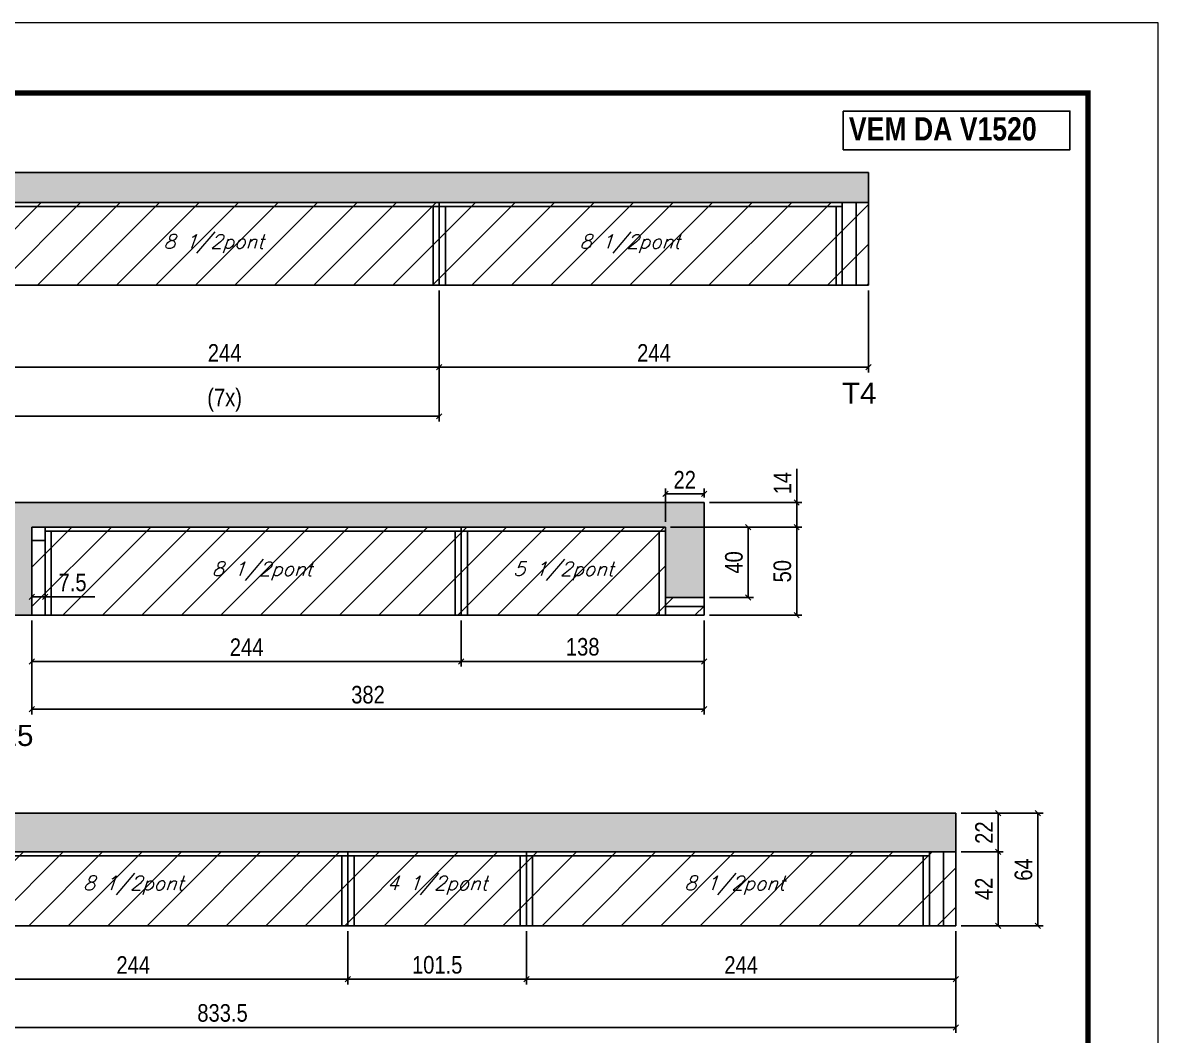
# Model space of a CAD drawing. Extents: x 3309 to 10008, y -2522 to 14608.
# Drawn here: x 5747 to 6393, y 9438 to 10014 of the extents above; entities that cross this region are included whole.
import ezdxf

# ---------------------------------------------------------------- set-up
doc = ezdxf.new("R2010")
doc.units = 0
doc.linetypes.add('DASHED', pattern=[0.75, 0.5, -0.25])
for name, color, linetype in [('5', 5, 'Continuous'), ('COTA', 241, 'Continuous'), ('NOMENCLATURA', 7, 'Continuous'), ('Painéis', 200, 'Continuous'), ('SARR_2.2x10', 60, 'Continuous'), ('SARR_2.2x7', 40, 'Continuous'), ('SARR_3.5x7', 81, 'Continuous'), ('texto', 7, 'Continuous')]:
    doc.layers.add(name, color=color, linetype=linetype)
for name, color, linetype, lineweight in [('Folhas', 255, 'Continuous', 9), ('Hachura', 251, 'Continuous', 9), ('SARRAFO DE PRESSAO', 251, 'DASHED', 9)]:
    doc.layers.add(name, color=color, linetype=linetype, lineweight=lineweight)
doc.styles.add('COTA TECNICA', font='techl___.ttf', dxfattribs={"height": 10})
doc.styles.add('Romans', font='romans.shx')
doc.styles.get("Standard").update_dxf_attribs({"font": 'arial.ttf'})
doc.styles.add('TECNICA', font='techb___.ttf', dxfattribs={"height": 10})
doc.dimstyles.new('PAINEL', dxfattribs={"dimtxt": 10, "dimasz": 3, "dimexe": 3, "dimexo": 3, "dimgap": 3, "dimtad": 1, "dimdec": 1, "dimzin": 12, "dimdsep": 46, "dimtxsty": 'COTA TECNICA', "dimblk1": 'OBLIQUE', "dimblk2": 'OBLIQUE', "dimsah": 1, "dimcen": 0.9, "dimclrd": 4, "dimclre": 4, "dimclrt": 240, "dimadec": 1, "dimazin": 3, "dimtfac": 1, "dimtdec": 1, "dimtmove": 0, "dimatfit": 3, "dimfxl": 1, "dimtolj": 1, "dimtzin": 12, "dimarcsym": 0})

# ---------------------------------------------------------------- blocks, each defined once
blk = doc.blocks.new('9999999999')
at = {"layer": 'Folhas'}
blk.add_lwpolyline([(98138.98, 34190.21), (99623.98, 34190.21), (99623.98, 35240.21), (98138.98, 35240.21)], close=True, dxfattribs=at)
at = {"layer": 'Folhas', "color": 30, "const_width": 3}
blk.add_lwpolyline([(98213.98, 34230.21), (99583.98, 34230.21), (99583.98, 35200.21), (98213.98, 35200.21)], close=True, dxfattribs=at)
blk = doc.blocks.new('_Oblique')
at = {"color": 0, "linetype": 'ByBlock', "lineweight": -2}
blk.add_line((-0.5, -0.5), (0.5, 0.5), dxfattribs=at)
blk = doc.blocks.new('*D3009')
at = {"layer": 'COTA', "color": 4, "linetype": 'ByBlock', "lineweight": -2, "transparency": 16777216}
for p, q in [((5984.23, 9861.31), (5984.23, 9814.76)), ((6228.23, 9861.31), (6228.23, 9814.76)), ((5984.23, 9817.76), (6228.23, 9817.76))]:
    blk.add_line(p, q, dxfattribs=at)
at = {"layer": 'Defpoints', "color": 0, "linetype": 'ByBlock', "transparency": 16777216}
for p in [(5984.23, 9864.31), (6228.23, 9864.31), (6228.23, 9817.76)]:
    blk.add_point(p, dxfattribs=at)
at = {"layer": 'COTA', "color": 4, "linetype": 'ByBlock', "lineweight": -2, "transparency": 16777216, "xscale": 3, "yscale": 3, "zscale": 3, "rotation": 180}
blk.add_blockref('_Oblique', (5984.23, 9817.76), dxfattribs=at)
at = {"layer": 'COTA', "color": 4, "linetype": 'ByBlock', "lineweight": -2, "transparency": 16777216, "xscale": 3, "yscale": 3, "zscale": 3}
blk.add_blockref('_Oblique', (6228.23, 9817.76), dxfattribs=at)
at = {"layer": 'COTA', "color": 240, "linetype": 'ByBlock', "transparency": 16777216, "insert": (6106.23, 9825.84), "char_height": 10, "attachment_point": 5, "style": 'COTA TECNICA'}
blk.add_mtext('\\A1;244', dxfattribs=at)
blk = doc.blocks.new('*D3010')
at = {"layer": 'COTA', "color": 4, "lineweight": -2, "transparency": 16777216}
for p, q in [((5740.23, 9861.31), (5740.23, 9814.76)), ((5984.23, 9861.31), (5984.23, 9814.76)), ((5984.23, 9817.76), (5740.23, 9817.76))]:
    blk.add_line(p, q, dxfattribs=at)
at = {"layer": 'Defpoints', "color": 0, "transparency": 16777216}
for p in [(5740.23, 9864.31, 0), (5984.23, 9864.31, 0), (5740.23, 9817.76)]:
    blk.add_point(p, dxfattribs=at)
at = {"layer": 'COTA', "color": 4, "lineweight": -2, "transparency": 16777216, "xscale": 3, "yscale": 3, "zscale": 3, "rotation": 180}
blk.add_blockref('_Oblique', (5740.23, 9817.76), dxfattribs=at)
at = {"layer": 'COTA', "color": 4, "lineweight": -2, "transparency": 16777216, "xscale": 3, "yscale": 3, "zscale": 3}
blk.add_blockref('_Oblique', (5984.23, 9817.76), dxfattribs=at)
at = {"layer": 'COTA', "color": 240, "transparency": 16777216, "insert": (5862.23, 9825.84), "char_height": 10, "attachment_point": 5, "style": 'COTA TECNICA'}
blk.add_mtext('\\A1;244', dxfattribs=at)
blk = doc.blocks.new('*D3014')
at = {"layer": 'COTA', "color": 4, "lineweight": -2, "transparency": 16777216}
for p, q in [((5740.23, 9861.31), (5740.23, 9786.79)), ((5984.23, 9861.31), (5984.23, 9786.79)), ((5984.23, 9789.79), (5740.23, 9789.79))]:
    blk.add_line(p, q, dxfattribs=at)
at = {"layer": 'Defpoints', "color": 0, "transparency": 16777216}
for p in [(5740.23, 9864.31, 0), (5984.23, 9864.31, 0), (5740.23, 9789.79)]:
    blk.add_point(p, dxfattribs=at)
at = {"layer": 'COTA', "color": 4, "lineweight": -2, "transparency": 16777216, "xscale": 3, "yscale": 3, "zscale": 3, "rotation": 180}
blk.add_blockref('_Oblique', (5740.23, 9789.79), dxfattribs=at)
at = {"layer": 'COTA', "color": 4, "lineweight": -2, "transparency": 16777216, "xscale": 3, "yscale": 3, "zscale": 3}
blk.add_blockref('_Oblique', (5984.23, 9789.79), dxfattribs=at)
at = {"layer": 'COTA', "color": 240, "transparency": 16777216, "insert": (5862.23, 9799.01), "char_height": 10, "attachment_point": 5, "style": 'COTA TECNICA'}
blk.add_mtext('\\A1;(7x)', dxfattribs=at)
blk = doc.blocks.new('*D3025')
at = {"layer": 'COTA', "color": 4, "lineweight": -2, "transparency": 16777216}
for p, q in [((5752.73, 9673.74), (5752.73, 9620.25)), ((6134.73, 9673.74), (6134.73, 9620.25)), ((5752.73, 9623.25), (6134.73, 9623.25))]:
    blk.add_line(p, q, dxfattribs=at)
at = {"layer": 'Defpoints', "color": 0, "transparency": 16777216}
for p in [(5752.73, 9676.74), (6134.73, 9676.74), (6134.73, 9623.25)]:
    blk.add_point(p, dxfattribs=at)
at = {"layer": 'COTA', "color": 4, "lineweight": -2, "transparency": 16777216, "xscale": 3, "yscale": 3, "zscale": 3, "rotation": 180}
blk.add_blockref('_Oblique', (5752.73, 9623.25), dxfattribs=at)
at = {"layer": 'COTA', "color": 4, "lineweight": -2, "transparency": 16777216, "xscale": 3, "yscale": 3, "zscale": 3}
blk.add_blockref('_Oblique', (6134.73, 9623.25), dxfattribs=at)
at = {"layer": 'COTA', "color": 240, "transparency": 16777216, "insert": (5943.73, 9631.49), "char_height": 10, "attachment_point": 5, "style": 'COTA TECNICA'}
blk.add_mtext('\\A1;382', dxfattribs=at)
blk = doc.blocks.new('*D3026')
at = {"layer": 'COTA', "color": 4, "lineweight": -2, "transparency": 16777216}
for p, q in [((5996.73, 9673.74), (5996.73, 9647.48)), ((6134.73, 9673.74), (6134.73, 9647.48)), ((6134.73, 9650.48), (5996.73, 9650.48))]:
    blk.add_line(p, q, dxfattribs=at)
at = {"layer": 'Defpoints', "color": 0, "transparency": 16777216}
for p in [(5996.73, 9676.74), (6134.73, 9676.74), (5996.73, 9650.48)]:
    blk.add_point(p, dxfattribs=at)
at = {"layer": 'COTA', "color": 4, "lineweight": -2, "transparency": 16777216, "xscale": 3, "yscale": 3, "zscale": 3, "rotation": 180}
blk.add_blockref('_Oblique', (5996.73, 9650.48), dxfattribs=at)
at = {"layer": 'COTA', "color": 4, "lineweight": -2, "transparency": 16777216, "xscale": 3, "yscale": 3, "zscale": 3}
blk.add_blockref('_Oblique', (6134.73, 9650.48), dxfattribs=at)
at = {"layer": 'COTA', "color": 240, "transparency": 16777216, "insert": (6065.73, 9658.72), "char_height": 10, "attachment_point": 5, "style": 'COTA TECNICA'}
blk.add_mtext('\\A1;138', dxfattribs=at)
blk = doc.blocks.new('*D3027')
at = {"layer": 'COTA', "color": 4, "lineweight": -2, "transparency": 16777216}
for p, q in [((5752.73, 9673.74), (5752.73, 9647.48)), ((5996.73, 9673.74), (5996.73, 9647.48)), ((5996.73, 9650.48), (5752.73, 9650.48))]:
    blk.add_line(p, q, dxfattribs=at)
at = {"layer": 'Defpoints', "color": 0, "transparency": 16777216}
for p in [(5752.73, 9676.74), (5996.73, 9676.74), (5752.73, 9650.48)]:
    blk.add_point(p, dxfattribs=at)
at = {"layer": 'COTA', "color": 4, "lineweight": -2, "transparency": 16777216, "xscale": 3, "yscale": 3, "zscale": 3, "rotation": 180}
blk.add_blockref('_Oblique', (5752.73, 9650.48), dxfattribs=at)
at = {"layer": 'COTA', "color": 4, "lineweight": -2, "transparency": 16777216, "xscale": 3, "yscale": 3, "zscale": 3}
blk.add_blockref('_Oblique', (5996.73, 9650.48), dxfattribs=at)
at = {"layer": 'COTA', "color": 240, "transparency": 16777216, "insert": (5874.73, 9658.56), "char_height": 10, "attachment_point": 5, "style": 'COTA TECNICA'}
blk.add_mtext('\\A1;244', dxfattribs=at)
blk = doc.blocks.new('*D3028')
at = {"layer": 'COTA', "color": 4, "lineweight": -2, "transparency": 16777216}
for p, q in [((5752.73, 9679.74), (5752.73, 9690.21)), ((5760.23, 9679.74), (5760.23, 9690.21)), ((5752.73, 9687.21), (5760.23, 9687.21)), ((5760.23, 9687.21), (5788.38, 9687.21))]:
    blk.add_line(p, q, dxfattribs=at)
at = {"layer": 'Defpoints', "color": 0, "transparency": 16777216}
for p in [(5760.23, 9687.21), (5752.73, 9676.74, 0), (5760.23, 9676.74, 0)]:
    blk.add_point(p, dxfattribs=at)
at = {"layer": 'COTA', "color": 4, "lineweight": -2, "transparency": 16777216, "xscale": 3, "yscale": 3, "zscale": 3, "rotation": 180}
blk.add_blockref('_Oblique', (5752.73, 9687.21), dxfattribs=at)
at = {"layer": 'COTA', "color": 4, "lineweight": -2, "transparency": 16777216, "xscale": 3, "yscale": 3, "zscale": 3}
blk.add_blockref('_Oblique', (5760.23, 9687.21), dxfattribs=at)
at = {"layer": 'COTA', "color": 240, "transparency": 16777216, "insert": (5775.8, 9695.32), "char_height": 10, "attachment_point": 5, "style": 'COTA TECNICA'}
blk.add_mtext('\\A1;7.5', dxfattribs=at)
blk = doc.blocks.new('*D3029')
at = {"layer": 'COTA', "color": 4, "lineweight": -2, "transparency": 16777216}
for p, q in [((6115.73, 9726.74), (6162.82, 9726.74)), ((6159.82, 9686.74), (6159.82, 9726.74)), ((6137.73, 9686.74), (6162.82, 9686.74))]:
    blk.add_line(p, q, dxfattribs=at)
at = {"layer": 'Defpoints', "color": 0, "transparency": 16777216}
for p in [(6112.73, 9726.74, 0), (6159.82, 9726.74), (6134.73, 9686.74, 0)]:
    blk.add_point(p, dxfattribs=at)
at = {"layer": 'COTA', "color": 4, "lineweight": -2, "transparency": 16777216, "xscale": 3, "yscale": 3, "zscale": 3}
for p, rotation in [((6159.82, 9726.74), 90), ((6159.82, 9686.74), 270)]:
    blk.add_blockref('_Oblique', p, dxfattribs=dict(at, rotation=rotation))
at = {"layer": 'COTA', "color": 240, "transparency": 16777216, "insert": (6151.72, 9706.74), "char_height": 10, "attachment_point": 5, "rotation": 90, "style": 'COTA TECNICA'}
blk.add_mtext('\\A1;40', dxfattribs=at)
blk = doc.blocks.new('*D3030')
at = {"layer": 'COTA', "color": 4, "lineweight": -2, "transparency": 16777216}
for p, q in [((6112.73, 9729.74), (6112.73, 9748.75)), ((6112.73, 9745.75), (6134.73, 9745.75)), ((6134.73, 9743.74), (6134.73, 9748.75))]:
    blk.add_line(p, q, dxfattribs=at)
at = {"layer": 'Defpoints', "color": 0, "transparency": 16777216}
for p in [(6134.73, 9745.75), (6134.73, 9740.74, 0), (6112.73, 9726.74, 0)]:
    blk.add_point(p, dxfattribs=at)
at = {"layer": 'COTA', "color": 4, "lineweight": -2, "transparency": 16777216, "xscale": 3, "yscale": 3, "zscale": 3, "rotation": 180}
blk.add_blockref('_Oblique', (6112.73, 9745.75), dxfattribs=at)
at = {"layer": 'COTA', "color": 4, "lineweight": -2, "transparency": 16777216, "xscale": 3, "yscale": 3, "zscale": 3}
blk.add_blockref('_Oblique', (6134.73, 9745.75), dxfattribs=at)
at = {"layer": 'COTA', "color": 240, "transparency": 16777216, "insert": (6123.73, 9753.75), "char_height": 10, "attachment_point": 5, "style": 'COTA TECNICA'}
blk.add_mtext('\\A1;22', dxfattribs=at)
blk = doc.blocks.new('*D3040')
at = {"layer": 'COTA', "color": 4, "lineweight": -2, "transparency": 16777216}
for p, q in [((5444.29, 9497.15), (5444.29, 9439.34)), ((6277.79, 9497.15), (6277.79, 9439.34)), ((5444.29, 9442.34), (6277.79, 9442.34))]:
    blk.add_line(p, q, dxfattribs=at)
at = {"layer": 'Defpoints', "color": 0, "transparency": 16777216}
for p in [(5444.29, 9500.15), (6277.79, 9500.15), (6277.79, 9442.34)]:
    blk.add_point(p, dxfattribs=at)
at = {"layer": 'COTA', "color": 4, "lineweight": -2, "transparency": 16777216, "xscale": 3, "yscale": 3, "zscale": 3, "rotation": 180}
blk.add_blockref('_Oblique', (5444.29, 9442.34), dxfattribs=at)
at = {"layer": 'COTA', "color": 4, "lineweight": -2, "transparency": 16777216, "xscale": 3, "yscale": 3, "zscale": 3}
blk.add_blockref('_Oblique', (6277.79, 9442.34), dxfattribs=at)
at = {"layer": 'COTA', "color": 240, "transparency": 16777216, "insert": (5861.04, 9450.58), "char_height": 10, "attachment_point": 5, "style": 'COTA TECNICA'}
blk.add_mtext('\\A1;833.5', dxfattribs=at)
blk = doc.blocks.new('*D3042')
at = {"layer": 'COTA', "color": 4, "lineweight": -2, "transparency": 16777216}
for p, q in [((5688.29, 9497.15), (5688.29, 9466.82)), ((5932.29, 9497.15), (5932.29, 9466.82)), ((5688.29, 9469.82), (5932.29, 9469.82))]:
    blk.add_line(p, q, dxfattribs=at)
at = {"layer": 'Defpoints', "color": 0, "transparency": 16777216}
for p in [(5688.29, 9500.15), (5932.29, 9500.15), (5932.29, 9469.82)]:
    blk.add_point(p, dxfattribs=at)
at = {"layer": 'COTA', "color": 4, "lineweight": -2, "transparency": 16777216, "xscale": 3, "yscale": 3, "zscale": 3, "rotation": 180}
blk.add_blockref('_Oblique', (5688.29, 9469.82), dxfattribs=at)
at = {"layer": 'COTA', "color": 4, "lineweight": -2, "transparency": 16777216, "xscale": 3, "yscale": 3, "zscale": 3}
blk.add_blockref('_Oblique', (5932.29, 9469.82), dxfattribs=at)
at = {"layer": 'COTA', "color": 240, "transparency": 16777216, "insert": (5810.29, 9477.89), "char_height": 10, "attachment_point": 5, "style": 'COTA TECNICA'}
blk.add_mtext('\\A1;244', dxfattribs=at)
blk = doc.blocks.new('*D3043')
at = {"layer": 'COTA', "color": 4, "lineweight": -2, "transparency": 16777216}
for p, q in [((5932.29, 9497.15), (5932.29, 9466.82)), ((6033.79, 9497.15), (6033.79, 9466.82)), ((5932.29, 9469.82), (6033.79, 9469.82))]:
    blk.add_line(p, q, dxfattribs=at)
at = {"layer": 'Defpoints', "color": 0, "transparency": 16777216}
for p in [(5932.29, 9500.15, 0), (6033.79, 9500.15, 0), (6033.79, 9469.82)]:
    blk.add_point(p, dxfattribs=at)
at = {"layer": 'COTA', "color": 4, "lineweight": -2, "transparency": 16777216, "xscale": 3, "yscale": 3, "zscale": 3, "rotation": 180}
blk.add_blockref('_Oblique', (5932.29, 9469.82), dxfattribs=at)
at = {"layer": 'COTA', "color": 4, "lineweight": -2, "transparency": 16777216, "xscale": 3, "yscale": 3, "zscale": 3}
blk.add_blockref('_Oblique', (6033.79, 9469.82), dxfattribs=at)
at = {"layer": 'COTA', "color": 240, "transparency": 16777216, "insert": (5983.04, 9477.93), "char_height": 10, "attachment_point": 5, "style": 'COTA TECNICA'}
blk.add_mtext('\\A1;101.5', dxfattribs=at)
blk = doc.blocks.new('*D3044')
at = {"layer": 'COTA', "color": 4, "lineweight": -2, "transparency": 16777216}
for p, q in [((6033.79, 9497.15), (6033.79, 9466.82)), ((6277.79, 9497.15), (6277.79, 9466.82)), ((6033.79, 9469.82), (6277.79, 9469.82))]:
    blk.add_line(p, q, dxfattribs=at)
at = {"layer": 'Defpoints', "color": 0, "transparency": 16777216}
for p in [(6033.79, 9500.15, 0), (6277.79, 9500.15, 0), (6277.79, 9469.82)]:
    blk.add_point(p, dxfattribs=at)
at = {"layer": 'COTA', "color": 4, "lineweight": -2, "transparency": 16777216, "xscale": 3, "yscale": 3, "zscale": 3, "rotation": 180}
blk.add_blockref('_Oblique', (6033.79, 9469.82), dxfattribs=at)
at = {"layer": 'COTA', "color": 4, "lineweight": -2, "transparency": 16777216, "xscale": 3, "yscale": 3, "zscale": 3}
blk.add_blockref('_Oblique', (6277.79, 9469.82), dxfattribs=at)
at = {"layer": 'COTA', "color": 240, "transparency": 16777216, "insert": (6155.79, 9477.89), "char_height": 10, "attachment_point": 5, "style": 'COTA TECNICA'}
blk.add_mtext('\\A1;244', dxfattribs=at)
blk = doc.blocks.new('*D3056')
at = {"layer": 'COTA', "color": 4, "lineweight": -2, "transparency": 16777216}
for p, q in [((6187.35, 9740.74), (6187.35, 9759.85)), ((6137.73, 9740.74), (6190.35, 9740.74)), ((6187.35, 9726.74), (6187.35, 9740.74)), ((6115.73, 9726.74), (6190.35, 9726.74))]:
    blk.add_line(p, q, dxfattribs=at)
at = {"layer": 'Defpoints', "color": 0, "transparency": 16777216}
for p in [(6134.73, 9740.74, 0), (6187.35, 9740.74), (6112.73, 9726.74, 0)]:
    blk.add_point(p, dxfattribs=at)
at = {"layer": 'COTA', "color": 4, "lineweight": -2, "transparency": 16777216, "xscale": 3, "yscale": 3, "zscale": 3}
for p, rotation in [((6187.35, 9740.74), 90), ((6187.35, 9726.74), 270)]:
    blk.add_blockref('_Oblique', p, dxfattribs=dict(at, rotation=rotation))
at = {"layer": 'COTA', "color": 240, "transparency": 16777216, "insert": (6179.28, 9751.8), "char_height": 10, "attachment_point": 5, "rotation": 90, "style": 'COTA TECNICA'}
blk.add_mtext('\\A1;14', dxfattribs=at)
blk = doc.blocks.new('*D3057')
at = {"layer": 'COTA', "color": 4, "lineweight": -2, "transparency": 16777216}
for p, q in [((6115.73, 9726.74), (6190.35, 9726.74)), ((6187.35, 9676.74), (6187.35, 9726.74)), ((6137.73, 9676.74), (6190.35, 9676.74))]:
    blk.add_line(p, q, dxfattribs=at)
at = {"layer": 'Defpoints', "color": 0, "transparency": 16777216}
for p in [(6112.73, 9726.74, 0), (6187.35, 9726.74), (6134.73, 9676.74, 0)]:
    blk.add_point(p, dxfattribs=at)
at = {"layer": 'COTA', "color": 4, "lineweight": -2, "transparency": 16777216, "xscale": 3, "yscale": 3, "zscale": 3}
for p, rotation in [((6187.35, 9726.74), 90), ((6187.35, 9676.74), 270)]:
    blk.add_blockref('_Oblique', p, dxfattribs=dict(at, rotation=rotation))
at = {"layer": 'COTA', "color": 240, "transparency": 16777216, "insert": (6179.24, 9701.74), "char_height": 10, "attachment_point": 5, "rotation": 90, "style": 'COTA TECNICA'}
blk.add_mtext('\\A1;50', dxfattribs=at)
blk = doc.blocks.new('*D3058')
at = {"layer": 'COTA', "color": 4, "lineweight": -2, "transparency": 16777216}
for p, q in [((6280.79, 9542.15), (6304.8, 9542.15)), ((6301.8, 9542.15), (6301.8, 9500.15)), ((6280.79, 9500.15), (6304.8, 9500.15))]:
    blk.add_line(p, q, dxfattribs=at)
at = {"layer": 'Defpoints', "color": 0, "transparency": 16777216}
for p in [(6277.79, 9542.15, 0), (6277.79, 9500.15, 0), (6301.8, 9500.15)]:
    blk.add_point(p, dxfattribs=at)
at = {"layer": 'COTA', "color": 4, "lineweight": -2, "transparency": 16777216, "xscale": 3, "yscale": 3, "zscale": 3}
for p, rotation in [((6301.8, 9542.15), 90), ((6301.8, 9500.15), 270)]:
    blk.add_blockref('_Oblique', p, dxfattribs=dict(at, rotation=rotation))
at = {"layer": 'COTA', "color": 240, "transparency": 16777216, "insert": (6293.73, 9521.15), "char_height": 10, "attachment_point": 5, "rotation": 90, "style": 'COTA TECNICA'}
blk.add_mtext('\\A1;42', dxfattribs=at)
blk = doc.blocks.new('*D3059')
at = {"layer": 'COTA', "color": 4, "lineweight": -2, "transparency": 16777216}
for p, q in [((6280.79, 9564.15), (6304.8, 9564.15)), ((6301.8, 9542.15), (6301.8, 9564.15)), ((6280.79, 9542.15), (6304.8, 9542.15))]:
    blk.add_line(p, q, dxfattribs=at)
at = {"layer": 'Defpoints', "color": 0, "transparency": 16777216}
for p in [(6277.79, 9564.15, 0), (6301.8, 9564.15), (6277.79, 9542.15, 0)]:
    blk.add_point(p, dxfattribs=at)
at = {"layer": 'COTA', "color": 4, "lineweight": -2, "transparency": 16777216, "xscale": 3, "yscale": 3, "zscale": 3}
for p, rotation in [((6301.8, 9564.15), 90), ((6301.8, 9542.15), 270)]:
    blk.add_blockref('_Oblique', p, dxfattribs=dict(at, rotation=rotation))
at = {"layer": 'COTA', "color": 240, "transparency": 16777216, "insert": (6293.8, 9553.15), "char_height": 10, "attachment_point": 5, "rotation": 90, "style": 'COTA TECNICA'}
blk.add_mtext('\\A1;22', dxfattribs=at)
blk = doc.blocks.new('*D3060')
at = {"layer": 'COTA', "color": 4, "lineweight": -2, "transparency": 16777216}
for p, q in [((6280.79, 9564.15), (6327.38, 9564.15)), ((6324.38, 9500.15), (6324.38, 9564.15)), ((6280.79, 9500.15), (6327.38, 9500.15))]:
    blk.add_line(p, q, dxfattribs=at)
at = {"layer": 'Defpoints', "color": 0, "transparency": 16777216}
for p in [(6277.79, 9564.15, 0), (6324.38, 9564.15), (6277.79, 9500.15, 0)]:
    blk.add_point(p, dxfattribs=at)
at = {"layer": 'COTA', "color": 4, "lineweight": -2, "transparency": 16777216, "xscale": 3, "yscale": 3, "zscale": 3}
for p, rotation in [((6324.38, 9564.15), 90), ((6324.38, 9500.15), 270)]:
    blk.add_blockref('_Oblique', p, dxfattribs=dict(at, rotation=rotation))
at = {"layer": 'COTA', "color": 240, "transparency": 16777216, "insert": (6316.28, 9532.15), "char_height": 10, "attachment_point": 5, "rotation": 90, "style": 'COTA TECNICA'}
blk.add_mtext('\\A1;64', dxfattribs=at)

msp = doc.modelspace()

# ---------------------------------------------------------------- hatches: boundary and pattern name
at = {"layer": 'COTA'}
h = msp.add_hatch(dxfattribs=at)
h.set_pattern_fill('AR-CONC', color=256, scale=0.03)
h.set_pattern_definition([(50, (1713.116, 375.9985), (5.46554, -0.4781726), [0.5715, -6.2865]), (355, (1713.116, 375.9985), (-1.0573026, 5.7317054), [0.4572, -5.0292175]), (100.451445, (1713.5714, 375.9586), (4.4082374, 5.2535326), [0.4857003, -5.3427073]), (46.1842, (1713.116, 377.5225), (8.1323712, -1.26127), [0.85725, -9.42975]), (96.63556, (1713.794, 377.417), (7.122124, 7.422784), [0.728551, -8.014068]), (351.18415, (1713.116, 377.5225), (7.122124, 7.422784), [0.685799, -7.543792]), (21, (1713.878, 377.1415), (4.5484317, -3.067956), [0.5715, -6.2865]), (326, (1713.878, 377.1415), (1.8540609, 5.525639), [0.4572, -5.0292]), (71.451445, (1714.257, 376.886), (6.4024926, 2.457683), [0.4857003, -5.342698]), (37.5, (1713.116, 375.9985), (0.0926581, 2.53665117), [0, -4.96824, 0, -5.1054, 0, -5.04825]), (7.5, (1713.116, 375.9985), (2.0045899, 3.00541724), [0, -2.91084, 0, -4.85394, 0, -1.92405]), (327.5, (1711.4167, 375.9985), (4.06771786, -0.17186232), [0, -1.905, 0, -5.9436, 0, -7.8867]), (317.5, (1710.6547, 375.9985), (4.4438754, 0.7627947), [0, -2.4765, 0, -3.94716, 0, -5.6007])])
h.paths.add_polyline_path([(6228.23, 9911.31), (6228.23, 9928.31), (5453.73, 9928.31), (5453.73, 9911.31)])
h = msp.add_hatch(dxfattribs=at)
h.set_pattern_fill('AR-CONC', color=256, scale=0.03)
h.set_pattern_definition([(50, (0, -1.1406), (5.46554, -0.4781726), [0.5715, -6.2865]), (355, (0, -1.1406), (-1.0573026, 5.7317054), [0.4572, -5.0292175]), (100.451445, (0.4555, -1.1805), (4.4082374, 5.2535326), [0.4857003, -5.3427073]), (46.1842, (0, 0.3834), (8.1323712, -1.26127), [0.85725, -9.42975]), (96.63556, (0.678, 0.278), (7.122124, 7.422784), [0.7285507, -8.014068]), (351.18415, (0, 0.383), (7.122124, 7.422784), [0.685799, -7.543792]), (21, (0.762, 0.0024), (4.5484317, -3.067956), [0.5715, -6.2865]), (326, (0.762, 0.0024), (1.8540609, 5.525639), [0.4572, -5.0292]), (71.451445, (1.141, -0.2533), (6.4024926, 2.457683), [0.4857003, -5.342698]), (37.5, (0, -1.1406), (0.0926581, 2.53665117), [0, -4.96824, 0, -5.1054, 0, -5.04825]), (7.5, (0, -1.1406), (2.0045899, 3.00541724), [0, -2.91084, 0, -4.85394, 0, -1.92405]), (327.5, (-1.6993, -1.1406), (4.06771786, -0.17186232), [0, -1.905, 0, -5.9436, 0, -7.8867]), (317.5, (-2.4613, -1.1406), (4.4438754, 0.7627947), [0, -2.4765, 0, -3.94716, 0, -5.6007])])
h.paths.add_polyline_path([(5722.73, 9676.74), (5752.73, 9676.74), (5752.73, 9726.74), (6112.73, 9726.74), (6112.73, 9686.74), (6134.73, 9686.74), (6134.73, 9740.74), (5453.73, 9740.74), (5453.73, 9726.74), (5722.73, 9726.74)])
h = msp.add_hatch(dxfattribs=at)
h.set_pattern_fill('AR-CONC', color=256, scale=0.03)
h.set_pattern_definition([(50, (-17.09, -12.269), (5.46554, -0.4781726), [0.5715, -6.2865]), (355, (-17.09, -12.269), (-1.0573026, 5.7317054), [0.4572, -5.0292175]), (100.451445, (-16.6347, -12.309), (4.4082374, 5.2535326), [0.4857003, -5.3427073]), (46.1842, (-17.09, -10.745), (8.1323712, -1.26127), [0.85725, -9.42975]), (96.63556, (-16.4125, -10.85), (7.122124, 7.422784), [0.7285507, -8.014068]), (351.18415, (-17.09, -10.745), (7.122124, 7.422784), [0.685799, -7.543792]), (21, (-16.328, -11.126), (4.5484317, -3.067956), [0.5715, -6.2865]), (326, (-16.328, -11.126), (1.8540609, 5.525639), [0.4572, -5.0292]), (71.451445, (-15.949, -11.3816), (6.4024926, 2.457683), [0.4857003, -5.342698]), (37.5, (-17.0902, -12.269), (0.0926581, 2.53665117), [0, -4.96824, 0, -5.1054, 0, -5.04825]), (7.5, (-17.0902, -12.269), (2.0045899, 3.00541724), [0, -2.91084, 0, -4.85394, 0, -1.92405]), (327.5, (-18.7894, -12.269), (4.06771786, -0.17186232), [0, -1.905, 0, -5.9436, 0, -7.8867]), (317.5, (-19.5514, -12.269), (4.4438754, 0.7627947), [0, -2.4765, 0, -3.94716, 0, -5.6007])])
h.paths.add_polyline_path([(5471.29, 9542.15), (6277.79, 9542.15), (6277.79, 9564.15), (5444.29, 9564.15), (5444.29, 9510.15), (5471.29, 9510.15)])
at = {"layer": 'Hachura', "linetype": 'ByBlock'}
h = msp.add_hatch(dxfattribs=at)
h.set_pattern_fill('ANSI31', color=256, scale=5)
h.paths.add_polyline_path([(5453.73, 9911.31), (5453.73, 9864.31), (5697.73, 9864.31), (5697.73, 9911.31)])
h.paths.add_polyline_path([(5697.73, 9911.31), (5697.73, 9864.31), (5740.23, 9864.31), (5740.23, 9911.31)])
h.paths.add_polyline_path([(5740.23, 9911.31), (5740.23, 9864.31), (5984.23, 9864.31), (5984.23, 9911.31)])
h.paths.add_polyline_path([(5984.23, 9911.31), (5984.23, 9864.31), (6228.23, 9864.31), (6228.23, 9911.31)])
h.paths.add_polyline_path([(5996.73, 9726.74), (5996.73, 9676.74), (6134.73, 9676.74), (6134.73, 9686.74), (6112.73, 9686.74), (6112.73, 9726.74)])
h.paths.add_polyline_path([(5752.73, 9726.74), (5752.73, 9676.74), (5996.73, 9676.74), (5996.73, 9726.74)])
h.paths.add_polyline_path([(5575.73, 9726.74), (5575.73, 9676.74), (5722.73, 9676.74), (5722.73, 9726.74)])
h.paths.add_polyline_path([(5453.73, 9726.74), (5453.73, 9676.74), (5575.73, 9676.74), (5575.73, 9726.74)])
h.paths.add_polyline_path([(5306.47, 9500.15), (5306.47, 9546.15), (5062.47, 9546.15), (5062.47, 9500.15)])
h.paths.add_polyline_path([(5403.97, 9546.15), (5306.47, 9546.15), (5306.47, 9500.15), (5403.97, 9500.15)])
h.paths.add_polyline_path([(5471.29, 9542.15), (5471.29, 9510.15), (5444.29, 9510.15), (5444.29, 9500.15), (5688.29, 9500.15), (5688.29, 9542.15)])
h.paths.add_polyline_path([(5688.29, 9542.15), (5688.29, 9500.15), (5932.29, 9500.15), (5932.29, 9542.15)])
h.paths.add_polyline_path([(5932.29, 9542.15), (5932.29, 9500.15), (6033.79, 9500.15), (6033.79, 9542.15)])
h.paths.add_polyline_path([(6277.79, 9500.15), (6277.79, 9542.15), (6033.79, 9542.15), (6033.79, 9500.15)])
h.paths.add_polyline_path([(5306.47, 9302.23), (5306.47, 9344.23), (5101.47, 9344.23), (5101.47, 9317.23), (5062.47, 9317.23), (5062.47, 9302.23)])
h.paths.add_polyline_path([(5340.47, 9344.23), (5306.47, 9344.23), (5306.47, 9302.23), (5340.47, 9302.23)])

# ---------------------------------------------------------------- linework, layer by layer
at = {"layer": 'COTA'}
for p, q in [((6228.23, 9928.31), (5453.73, 9928.31)), ((6228.23, 9911.31), (6228.23, 9928.31)), ((5453.73, 9740.74, 0), (6134.73, 9740.74, 0)), ((6134.73, 9686.74, 0), (6134.73, 9740.74, 0)), ((5722.73, 9676.74, 0), (5752.73, 9676.74, 0)), ((5444.29, 9564.15, 0), (6277.79, 9564.15, 0)), ((6277.79, 9542.15, 0), (6277.79, 9564.15, 0))]:
    msp.add_line(p, q, dxfattribs=at)
at = {"layer": 'NOMENCLATURA'}
msp.add_lwpolyline([(6213.83, 9963.35), (6342.62, 9963.35), (6342.62, 9941.36), (6213.83, 9941.36)], close=True, dxfattribs=at)
at = {"layer": 'Painéis', "linetype": 'ByBlock'}
for p, q in [((5453.73, 9911.31), (6228.23, 9911.31)), ((5984.23, 9864.31), (5984.23, 9911.31)), ((6228.23, 9864.31), (6228.23, 9911.31)), ((5453.73, 9864.31), (6228.23, 9864.31)), ((5752.73, 9726.74, 0), (5752.73, 9676.74, 0)), ((5752.73, 9726.74, 0), (6112.73, 9726.74, 0)), ((5996.73, 9726.74, 0), (5996.73, 9676.74, 0)), ((6112.73, 9726.74, 0), (6112.73, 9686.74, 0)), ((6134.73, 9686.74, 0), (6112.73, 9686.74, 0)), ((6134.73, 9686.74, 0), (6134.73, 9676.74, 0)), ((6134.73, 9676.74, 0), (5752.73, 9676.74, 0)), ((6277.79, 9542.15, 0), (5471.29, 9542.15, 0)), ((5932.29, 9542.15, 0), (5932.29, 9500.15, 0)), ((6033.79, 9542.15, 0), (6033.79, 9500.15, 0)), ((6277.79, 9500.15, 0), (6277.79, 9542.15, 0)), ((5444.29, 9500.15, 0), (6277.79, 9500.15, 0))]:
    msp.add_line(p, q, dxfattribs=at)
at = {"layer": 'SARR_2.2x10'}
msp.add_line((6112.73, 9681.74, 0), (6134.73, 9681.74, 0), dxfattribs=at)
at = {"layer": 'SARR_2.2x7', "linetype": 'Continuous'}
for p, q in [((5740.23, 9909.11), (5984.23, 9909.11)), ((5984.23, 9909.11), (6213.23, 9909.11)), ((6221.23, 9864.31), (6221.23, 9911.31)), ((5760.23, 9724.54, 0), (5996.73, 9724.54, 0)), ((5996.73, 9724.54, 0), (6112.73, 9724.54, 0)), ((5752.73, 9719.24, 0), (5760.23, 9719.24, 0)), ((5688.29, 9539.95, 0), (5932.29, 9539.95, 0)), ((5932.29, 9539.95, 0), (6033.79, 9539.95, 0)), ((6033.79, 9539.95, 0), (6262.79, 9539.95, 0)), ((6270.79, 9500.15, 0), (6270.79, 9542.15, 0))]:
    msp.add_line(p, q, dxfattribs=at)
at = {"layer": 'SARR_3.5x7'}
for p, q in [((5980.73, 9909.11), (5980.73, 9864.31)), ((5987.73, 9909.11), (5987.73, 9864.31)), ((6209.73, 9909.11), (6209.73, 9864.31)), ((6213.23, 9911.31), (6213.23, 9864.31)), ((5760.23, 9726.74, 0), (5760.23, 9676.74, 0)), ((5763.73, 9724.54, 0), (5763.73, 9676.74, 0)), ((5993.23, 9724.54, 0), (5993.23, 9676.74, 0)), ((6000.23, 9724.54, 0), (6000.23, 9676.74, 0)), ((6109.23, 9724.54, 0), (6109.23, 9676.74, 0)), ((6112.73, 9686.74, 0), (6112.73, 9676.74, 0)), ((5928.79, 9539.95, 0), (5928.79, 9500.15, 0)), ((5935.79, 9539.95, 0), (5935.79, 9500.15, 0)), ((6030.29, 9539.95, 0), (6030.29, 9500.15, 0)), ((6037.29, 9539.95, 0), (6037.29, 9500.15, 0)), ((6259.29, 9539.95, 0), (6259.29, 9500.15, 0)), ((6262.79, 9542.15, 0), (6262.79, 9500.15, 0))]:
    msp.add_line(p, q, dxfattribs=at)

# ---------------------------------------------------------------- block references
at = {"layer": 'SARRAFO DE PRESSAO', "color": 6, "linetype": 'ByBlock'}
msp.add_blockref('9999999999', (-93231.11, -25226.65), dxfattribs=at)

# ---------------------------------------------------------------- texts
at = {"layer": '5', "linetype": 'Continuous'}
for s, p in [('T4', (6213.14, 9796.92)), ('P25', (5723.75, 9602.4))]:
    msp.add_text(s, height=12, rotation=359.99996, dxfattribs=at).set_placement(p)
at = {"layer": 'NOMENCLATURA', "style": 'TECNICA'}
msp.add_text('VEM DA V1520', height=13.2, dxfattribs=at).set_placement((6217.04, 9946.61))
at = {"layer": 'texto', "color": 2, "char_height": 8, "attachment_point": 5, "style": 'Romans'}
for s, insert in [('{\\Q19;\\C256;8 1/2pont}', (5855.98, 9887.81)), ('{\\Q19;\\C256;8 1/2pont}', (6092.48, 9887.81)), ('{\\Q19;\\C256;8 1/2pont}', (5883.48, 9701.74, 0)), ('{\\Q19;\\C256;5 1/2pont}', (6054.73, 9701.74, 0)), ('{\\Q19;\\C256;8 1/2pont}', (5810.29, 9523.15, 0)), ('{\\Q19;\\C256;4 1/2pont}', (5983.04, 9523.15, 0)), ('{\\Q19;\\C256;8 1/2pont}', (6152.04, 9523.15, 0))]:
    msp.add_mtext(s, dxfattribs=dict(at, insert=insert))

# ---------------------------------------------------------------- dimensions: what is measured, and where the dimension line sits
at = {"layer": 'COTA'}
for base, p1, p2, angle, picture, middle in [((5740.23, 9817.76, 0), (5984.23, 9864.31), (5740.23, 9864.31), 180, '*D3010', (5862.23, 9825.84, 0)), ((6187.35, 9740.74), (6112.73, 9726.74, 0), (6134.73, 9740.74, 0), 90, '*D3056', (6179.28, 9751.8)), ((6159.82, 9726.74), (6134.73, 9686.74, 0), (6112.73, 9726.74, 0), 90, '*D3029', (6151.72, 9706.74)), ((6187.35, 9726.74), (6134.73, 9676.74, 0), (6112.73, 9726.74, 0), 90, '*D3057', (6179.24, 9701.74)), ((5760.23, 9687.21), (5752.73, 9676.74, 0), (5760.23, 9676.74, 0), 180, '*D3028', (5775.8, 9695.32)), ((5996.73, 9650.48, 0), (6134.73, 9676.74, 0), (5996.73, 9676.74, 0), 180, '*D3026', (6065.73, 9658.72, 0)), ((6301.8, 9564.15), (6277.79, 9542.15, 0), (6277.79, 9564.15, 0), 90, '*D3059', (6293.8, 9553.15)), ((6324.38, 9564.15), (6277.79, 9500.15, 0), (6277.79, 9564.15, 0), 90, '*D3060', (6316.28, 9532.15)), ((6301.8, 9500.15), (6277.79, 9542.15, 0), (6277.79, 9500.15, 0), 90, '*D3058', (6293.73, 9521.15)), ((6277.79, 9442.34, 0), (5444.29, 9500.15, 0), (6277.79, 9500.15, 0), 180, '*D3040', (5861.04, 9450.58, 0))]:
    dim = msp.add_linear_dim(base=base, p1=p1, p2=p2, angle=angle, dimstyle='PAINEL', dxfattribs=at)
    dim.commit()
    dim.dimension.update_dxf_attribs({"geometry": picture, "text_midpoint": middle})
dim = msp.add_linear_dim(base=(5740.23, 9789.79, 0), p1=(5984.23, 9864.31), p2=(5740.23, 9864.31), angle=180, text='(7x)', dimstyle='PAINEL', dxfattribs=at)
dim.commit()
dim.dimension.update_dxf_attribs({"geometry": '*D3014', "text_midpoint": (5862.23, 9799.01, 0)})
at = {"layer": 'COTA', "linetype": 'ByBlock'}
dim = msp.add_linear_dim(base=(6228.23, 9817.76), p1=(5984.23, 9864.31), p2=(6228.23, 9864.31), dimstyle='PAINEL', override={"dimtmove": 1}, dxfattribs=at)
dim.commit()
dim.dimension.update_dxf_attribs({"geometry": '*D3009', "text_midpoint": (6106.23, 9825.84)})
at = {"layer": 'COTA'}
for base, p1, p2, picture, middle in [((6134.73, 9745.75), (6112.73, 9726.74, 0), (6134.73, 9740.74, 0), '*D3030', (6123.73, 9753.75)), ((6134.73, 9623.25, 0), (5752.73, 9676.74, 0), (6134.73, 9676.74, 0), '*D3025', (5943.73, 9631.49, 0)), ((6033.79, 9469.82), (5932.29, 9500.15, 0), (6033.79, 9500.15, 0), '*D3043', (5983.04, 9477.93)), ((6277.79, 9469.82), (6033.79, 9500.15, 0), (6277.79, 9500.15, 0), '*D3044', (6155.79, 9477.89))]:
    dim = msp.add_linear_dim(base=base, p1=p1, p2=p2, dimstyle='PAINEL', dxfattribs=at)
    dim.commit()
    dim.dimension.update_dxf_attribs({"geometry": picture, "text_midpoint": middle})
dim = msp.add_linear_dim(base=(5752.73, 9650.48, 0), p1=(5996.73, 9676.74, 0), p2=(5752.73, 9676.74, 0), angle=180, dimstyle='PAINEL', override={"dimtmove": 1}, dxfattribs=at)
dim.commit()
dim.dimension.update_dxf_attribs({"geometry": '*D3027', "text_midpoint": (5874.73, 9658.56, 0)})
dim = msp.add_linear_dim(base=(5932.29, 9469.82, 0), p1=(5688.29, 9500.15, 0), p2=(5932.29, 9500.15, 0), dimstyle='PAINEL', override={"dimtmove": 1}, dxfattribs=at)
dim.commit()
dim.dimension.update_dxf_attribs({"geometry": '*D3042', "text_midpoint": (5810.29, 9477.89, 0)})

doc.saveas('drawing.dxf')
